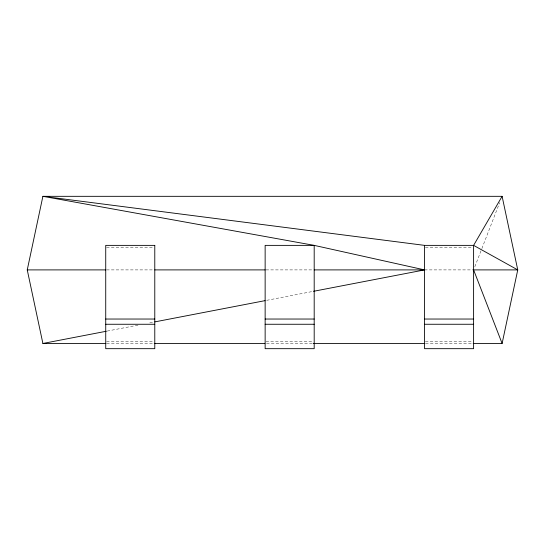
<?xml version="1.0" encoding="UTF-8"?>
<svg xmlns="http://www.w3.org/2000/svg" width="545" height="545" viewBox="0 0 545 545"><rect width="100%" height="100%" fill="white"/><g stroke="black" fill="none" stroke-linecap="round" stroke-linejoin="round"><path stroke-width="0.41" stroke-dasharray="2.73 2.04" d="M474.831 266.73L481.576 249.331M481.882 248.534L499.656 202.651M107.195 331.074L138.934 324.956M149.786 322.865L153.963 322.061M266.709 300.322L312.646 291.473M106.575 247.239L153.935 247.239M425.4 247.239L472.76 247.239M106.575 269.898L154.01 269.898M265.987 269.898L313.348 269.898M424.555 269.898L473.605 269.898M106.575 341.626L153.935 341.626M265.987 341.626L313.348 341.626M425.4 341.626L472.76 341.626M106.67 343.473L154.29 343.473M266.546 343.473L312.469 343.473M425.577 343.473L473.196 343.473"/><path stroke-width="0.82" d="M105.819 343.473L42.892 343.473L27.25 269.898L42.892 196.323L502.108 196.323L517.75 269.898L502.108 343.473L473.196 343.473M502.108 196.323L473.605 245.373L473.605 348.677L424.555 348.677L424.555 245.373L42.892 196.323L314.192 245.373L424.555 269.898L313.477 291.309M42.892 343.473L106.364 331.237M154.8 321.897L265.04 300.649M424.555 245.373L473.605 245.373L517.75 269.898L473.605 269.898L502.108 343.473M27.25 269.898L105.73 269.898M154.78 269.898L265.142 269.898M314.192 269.898L424.555 269.898M105.73 319.036L154.78 319.036M265.142 319.036L314.192 319.036M424.555 319.036L473.605 319.036M105.73 324.261L154.78 324.261M265.142 324.261L314.192 324.261M424.555 324.261L473.605 324.261M154.29 343.473L264.85 343.473M313.321 343.473L424.725 343.473M154.78 245.373L105.73 245.373L105.73 348.677L154.78 348.677L154.78 245.373M314.192 245.373L265.142 245.373L265.142 348.677L314.192 348.677L314.192 245.373"/></g></svg>
